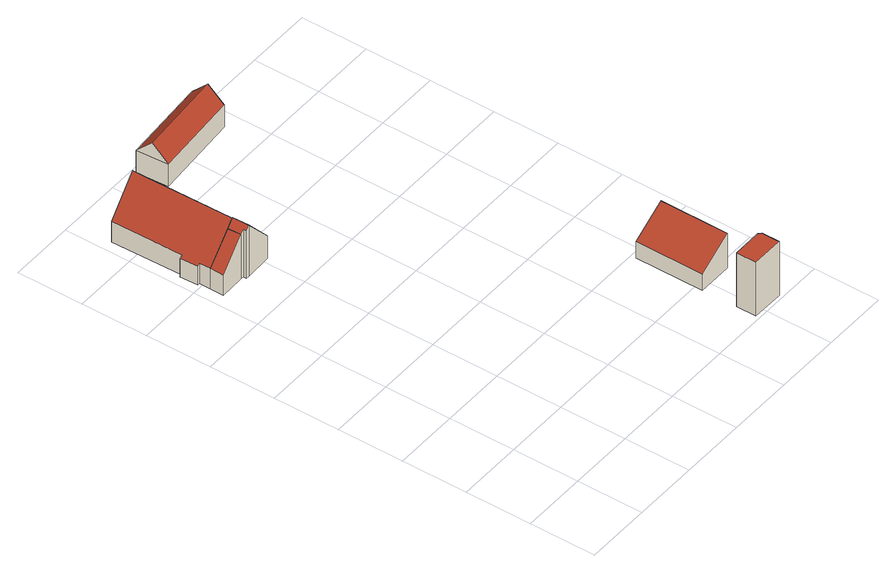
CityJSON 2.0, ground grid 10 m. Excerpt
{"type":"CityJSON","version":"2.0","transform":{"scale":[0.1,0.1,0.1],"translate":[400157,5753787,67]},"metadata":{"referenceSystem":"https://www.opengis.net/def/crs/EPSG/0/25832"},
"CityObjects":{
"building1":{"type":"Building","attributes":{"Gemeindeschluessel":"05515000","Geometrietyp2DReferenz":"3000","function":"51009_1610","roofType":"2100","measuredHeight":7.46},"geometry":[{"type":"Solid","lod":"2","boundaries":[[[[0,1,2,3]],[[4,5,1,0]],[[6,7,5,4]],[[3,2,7,6]],[[4,0,3,6]],[[1,5,7,2]]]],"semantics":{"surfaces":[{"type":"WallSurface"},{"type":"RoofSurface"},{"type":"GroundSurface"}],"values":[[0,0,0,0,1,2]]}}]},
"building2":{"type":"Building","attributes":{"Gemeindeschluessel":"05515000","Geometrietyp2DReferenz":"3000","function":"31001_1000"},"address":[{"country":"Germany","locality":"Münster","thoroughfareNumber":"15","thoroughfareName":"Möselerhook"}],"children":["building2-1","building2-2"]},
"building2-1":{"type":"BuildingPart","attributes":{"roofType":"3100","measuredHeight":8.62},"parents":["building2"],"geometry":[{"type":"Solid","lod":"2","boundaries":[[[[8,9,10,11]],[[12,13,9,8]],[[3,2,13,12]],[[6,7,2,3]],[[14,15,16,17]],[[11,10,15,14]],[[18,19,6,3,12,8,11,20]],[[14,17,21,20,11]],[[9,13,2,7,22,23,16,15,10]],[[22,19,18,23]],[[7,6,19,22]],[[18,20,21]],[[18,21,17,16,23]]]],"semantics":{"surfaces":[{"type":"WallSurface"},{"type":"RoofSurface"},{"type":"GroundSurface"},{"type":"ClosureSurface"}],"values":[[0,0,0,0,0,0,1,1,2,3,3,0,3]]}}]},
"building2-2":{"type":"BuildingPart","attributes":{"roofType":"3100","measuredHeight":8.64},"parents":["building2"],"geometry":[{"type":"Solid","lod":"2","boundaries":[[[[24,25,26,27]],[[28,29,25,24]],[[30,31,29,28]],[[32,17,16,31,30]],[[4,5,7,6,33]],[[34,35,5,4]],[[36,37,35,34]],[[38,39,37,36]],[[40,41,39,38]],[[42,43,41,40]],[[44,45,43,42]],[[46,47,45,44]],[[48,49,47,46]],[[27,26,49,48]],[[42,40,38,36,34,4,33,50,44]],[[18,21,32,30,28,24,27,48,46,44,50]],[[25,29,31,16,23,22,7,5,35,37,39,41,43,45,47,49,26]],[[17,32,21]],[[18,50,19]],[[23,18,19,22]],[[16,17,21,18,23]],[[6,19,50,33]],[[19,6,7,22]]]],"semantics":{"surfaces":[{"type":"WallSurface"},{"type":"RoofSurface"},{"type":"GroundSurface"},{"type":"ClosureSurface"}],"values":[[0,0,0,0,0,0,0,0,0,0,0,0,0,0,1,1,2,0,0,3,3,0,3]]}}]},
"building3":{"type":"Building","attributes":{"Gemeindeschluessel":"05515000","Geometrietyp2DReferenz":"3000","function":"51003_1201","roofType":"1000","measuredHeight":9},"geometry":[{"type":"Solid","lod":"2","boundaries":[[[[51,52,53,54]],[[55,56,52,51]],[[57,58,56,55]],[[59,60,58,57]],[[54,53,60,59]],[[57,55,51,54,59]],[[52,56,58,60,53]]]],"semantics":{"surfaces":[{"type":"WallSurface"},{"type":"RoofSurface"},{"type":"GroundSurface"}],"values":[[0,0,0,0,0,1,2]]}}]},
"building4":{"type":"Building","attributes":{"Gemeindeschluessel":"05515000","Geometrietyp2DReferenz":"3000","function":"31001_2460","roofType":"3100","measuredHeight":6.18},"geometry":[{"type":"Solid","lod":"2","boundaries":[[[[61,62,63,64]],[[65,66,62,61]],[[67,68,66,65]],[[64,63,68,67]],[[61,69,65]],[[67,70,64]],[[64,70,69,61]],[[65,69,70,67]],[[62,66,68,63]]]],"semantics":{"surfaces":[{"type":"WallSurface"},{"type":"RoofSurface"},{"type":"GroundSurface"}],"values":[[0,0,0,0,0,0,1,1,2]]}}]},
"building5":{"type":"Building","attributes":{"Gemeindeschluessel":"05515000","Geometrietyp2DReferenz":"3000","function":"31001_2700","roofType":"2100","measuredHeight":5.75},"geometry":[{"type":"Solid","lod":"2","boundaries":[[[[71,72,73,74]],[[75,76,72,71]],[[77,78,76,75]],[[79,80,78,77]],[[74,73,80,79]],[[77,75,71,74,79]],[[72,76,78,80,73]]]],"semantics":{"surfaces":[{"type":"WallSurface"},{"type":"RoofSurface"},{"type":"GroundSurface"}],"values":[[0,0,0,0,0,1,2]]}}]}
},
"vertices":[
[11,561,45],[11,561,11],[49,562,11],[49,562,86],[11,582,45],[11,582,11],[48,582,86],[48,582,11],
[54,557,91],[54,557,11],[59,557,11],[59,557,97],[54,562,91],[54,562,11],[100,558,49],[100,558,11],[100,583,11],[100,583,49],[58,582,96],[57,582,96],[58,582,97],[74,583,79],[57,582,11],[58,582,11],
[121,634,26],[121,634,11],[120,681,11],[120,681,26],[103,633,45],[103,633,11],[104,583,45],[104,583,11],[100,583,50],[48,582,87],[11,599,45],[11,599,11],[8,599,42],[8,599,11],[7,626,42],[7,626,11],[11,626,45],[11,626,11],[9,735,45],[9,735,11],[55,736,97],[55,736,11],[102,737,45],[102,737,11],[103,680,45],[103,680,11],[57,582,97],
[384,36,93],[384,36,3],[384,5,3],[384,5,93],[429,36,93],[429,36,3],[433,32,93],[433,32,3],[433,5,93],[433,5,3],
[264,797,49],[264,797,12],[132,787,12],[132,787,49],[267,749,49],[267,749,12],[135,739,49],[135,739,12],[265,773,73],[134,763,73],
[384,193,29],[384,193,2],[384,89,2],[384,89,29],[437,193,60],[437,193,2],[437,95,60],[437,95,2],[437,89,60],[437,89,2]
]}
